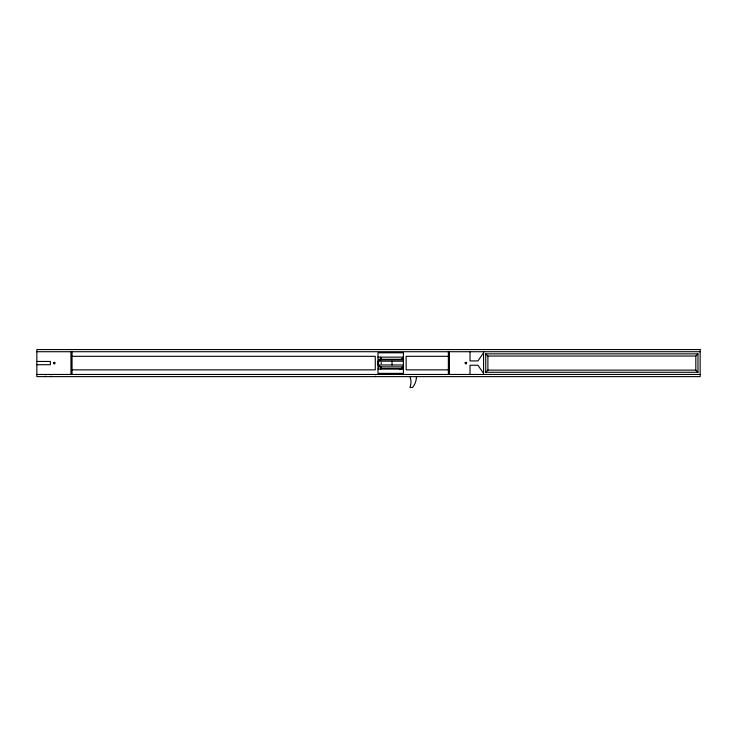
<?xml version="1.0" encoding="UTF-8"?>
<svg xmlns="http://www.w3.org/2000/svg" width="737" height="737" viewBox="0 0 737 737"><rect width="100%" height="100%" fill="white"/><g stroke="black" fill="none" stroke-linecap="round" stroke-linejoin="round"><path stroke-width="1.11" d="M483.564 352.802L477.935 360.918L470.022 360.918L470.022 351.715M44.975 376.625L45.39 376.146M485.729 372.286L487.894 370.121L695.82 370.121L697.985 372.286L697.985 353.88L485.729 353.88L485.729 372.286L697.985 372.286M485.729 353.88L487.894 356.045L695.82 356.045L697.985 353.88M399.565 369.624L402.614 368.509L402.614 366.335M36.85 351.715L700.15 351.715M71.378 356.321L375.271 356.321L375.271 369.854L71.378 369.854M448.262 356.321L406.133 356.321L406.133 369.854L448.262 369.854M377.98 357.132L403.425 357.132M401.527 358.753L402.614 358.753M403.636 359.297L378.514 359.297L378.514 366.879L403.636 366.879M378.514 360.107L379.601 360.107M377.98 361.194L377.98 364.981M378.514 361.194L403.332 361.194M36.85 361.462L50.383 361.462L50.383 364.714L36.85 364.714M378.514 364.981L403.332 364.981M378.514 366.068L379.601 366.068M401.527 367.413L402.614 367.413M402.614 368.5L380.955 368.5L380.955 366.63M377.98 369.044L403.425 369.044M36.85 374.46L700.15 374.46M51.056 376.146L51.47 376.625M483.564 373.373L477.935 365.248L470.022 365.248L470.022 374.46M695.82 356.045L695.82 370.121M487.894 356.045L487.894 370.121M483.564 351.715L483.564 374.46M449.45 351.715L449.45 374.46M448.363 351.715L448.363 374.46M402.614 357.666L402.614 359.84L380.955 359.84L380.955 357.666M392.056 361.194L392.056 364.981M381.222 362.411L381.222 363.756M380.679 357.132L380.679 360.375M380.679 366.879L380.679 369.044M375.271 376.146L375.271 376.625M72.042 351.715L72.042 374.46M70.964 351.715L70.964 374.46M409.919 376.625A14.077 14.077 0 0 1 409.919 387.45L412.628 387.45A17.366 17.366 0 0 0 416.423 376.625M53.561 362.844C54.685 366.363 56.288 360.365 53.561 362.844M465.075 362.844C466.199 366.363 467.811 360.365 465.075 362.844M700.15 349.55L36.85 349.55L36.85 376.625L700.15 376.625L700.15 349.55M403.425 352.802L377.98 352.802L377.98 373.373L403.425 373.373L403.425 352.802"/></g></svg>
